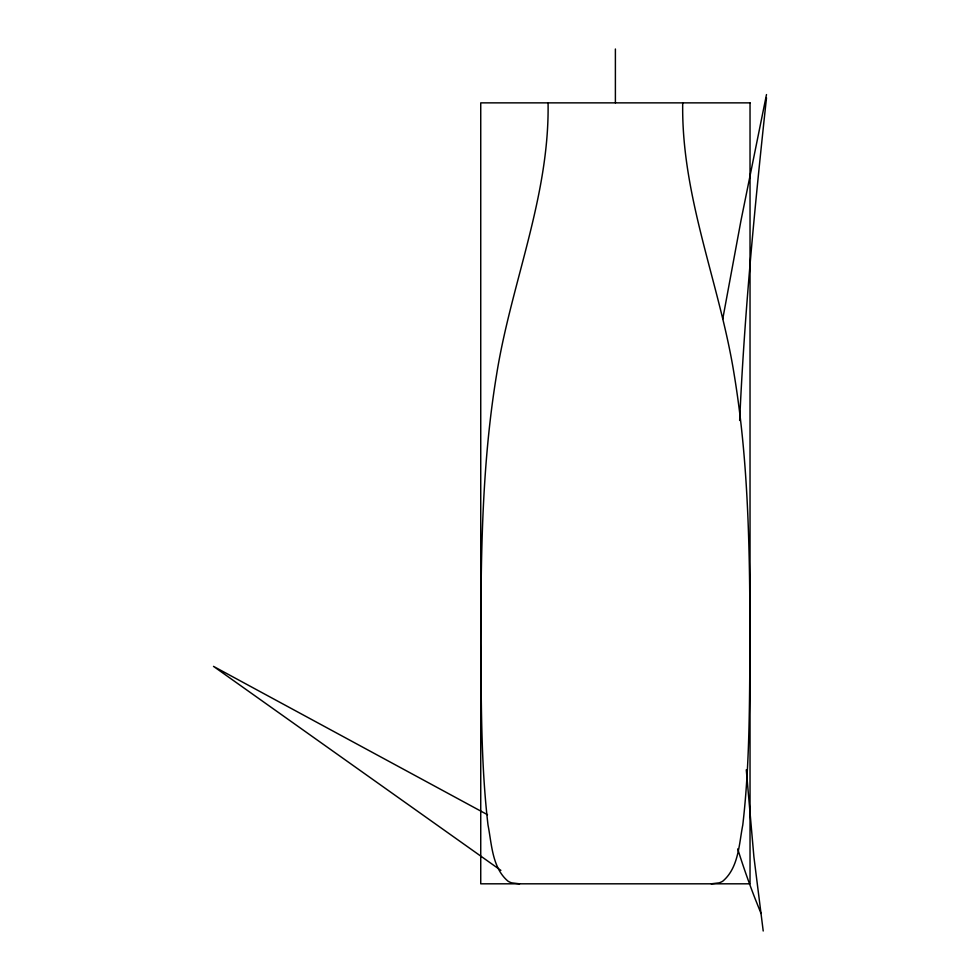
<?xml version="1.0" encoding="UTF-8"?>
<svg xmlns="http://www.w3.org/2000/svg" width="980" height="980" viewBox="0 0 980 980"><rect width="100%" height="100%" fill="white"/><g stroke="black" fill="none" stroke-linecap="round" stroke-linejoin="round"><path stroke-width="1.47" d="M548.065 102.863C549.67 196.441 511.058 283.551 496.578 374.728C481.94 463.454 480.972 553.663 480.751 643.37C481.352 703.934 480.984 764.743 488.003 824.989C491.764 843.964 492.046 867.57 507.91 881.106A15.619 15.619 0 0 0 511.756 882.87L519.547 883.813M739.655 420.469C744.482 312.632 754.87 205.126 766.495 97.841M722.738 319.051L740.954 220.696L766.495 94.558M711.235 883.813L719.026 882.87A15.619 15.619 0 0 0 722.873 881.106C738.724 867.57 739.018 843.964 742.779 824.989C749.798 764.743 749.431 703.934 750.019 643.37C749.81 553.663 748.842 463.454 734.204 374.728C719.724 283.551 681.1 196.441 682.717 102.863M487.501 814.723L213.505 666.376L500.878 870.375M761.031 913.483L755.066 898.562A779.492 779.492 0 0 1 737.707 848.913M763.212 931L753.902 856.839L746.282 769.802M615.391 49L615.391 102.863M750.031 102.863L480.739 102.863L480.739 883.813L750.031 883.813L750.031 102.863"/></g></svg>
